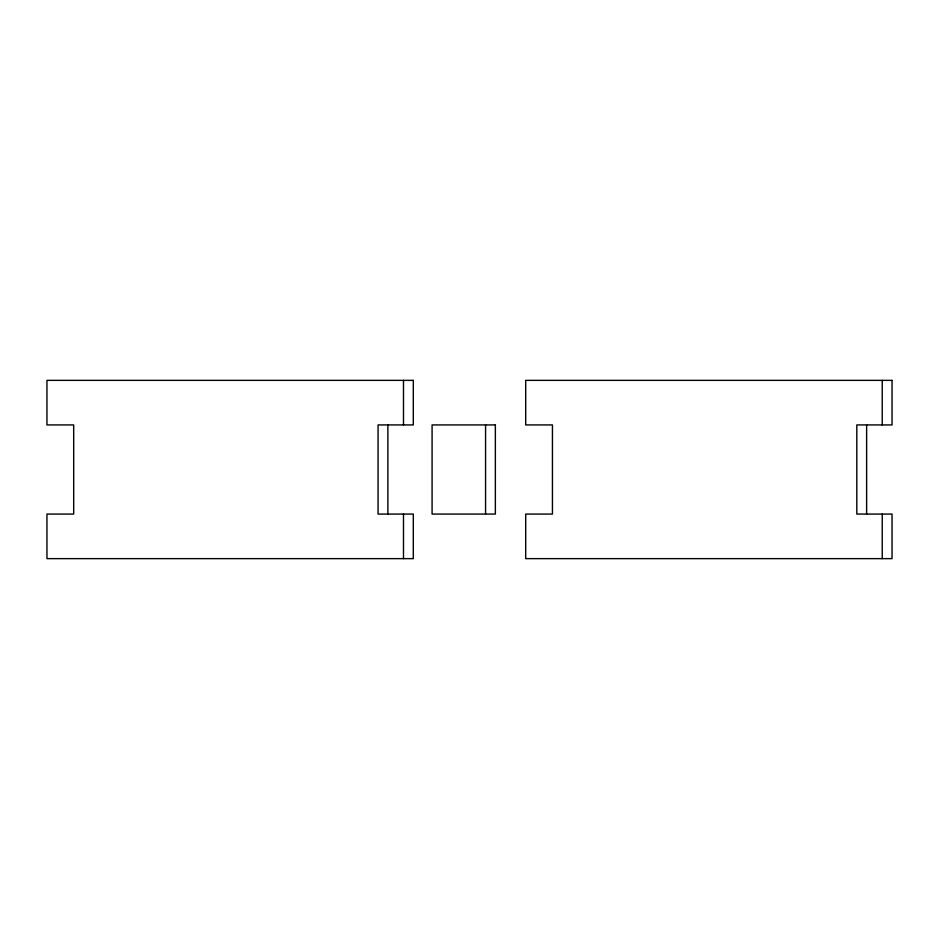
<?xml version="1.0" encoding="UTF-8"?>
<svg xmlns="http://www.w3.org/2000/svg" width="939" height="939" viewBox="0 0 939 939"><rect width="100%" height="100%" fill="white"/><g stroke="black" fill="none" stroke-linecap="round" stroke-linejoin="round"><path stroke-width="1.41" d="M882.237 380.365L882.237 424.933M882.237 514.067L882.237 558.635M866.627 424.933L866.627 514.067M485.569 424.933L485.569 514.067M403.488 380.365L403.488 424.933M403.488 514.067L403.488 558.635M387.877 424.933L387.877 514.067M413.301 380.365L46.95 380.365L46.95 424.933L73.688 424.933L73.688 514.067L46.95 514.067L46.95 558.635L413.301 558.635L413.301 514.067L378.065 514.067L378.065 424.933L413.301 424.933L413.301 380.365M892.05 380.365L525.699 380.365L525.699 424.933L552.449 424.933L552.449 514.067L525.699 514.067L525.699 558.635L892.05 558.635L892.05 514.067L856.814 514.067L856.814 424.933L892.05 424.933L892.05 380.365M495.369 424.933L432.081 424.933L432.081 514.067L495.369 514.067L495.369 424.933"/></g></svg>
